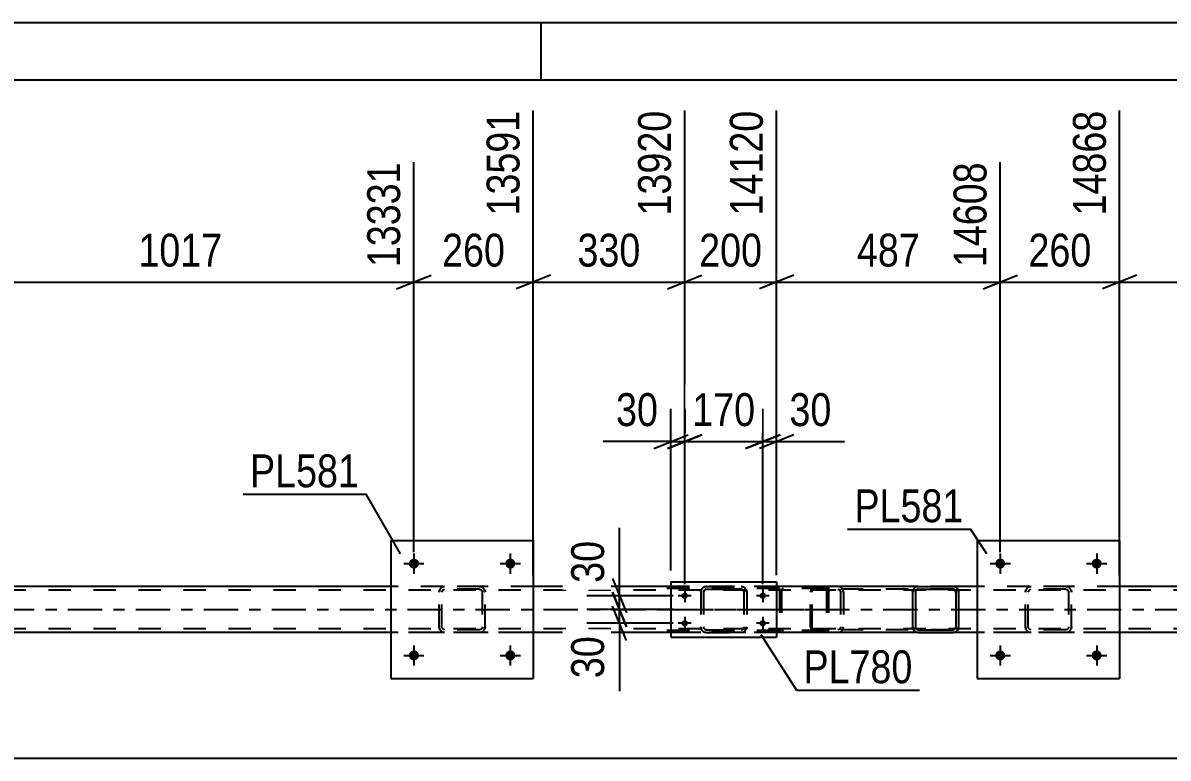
# Model space of a CAD drawing. Header units: millimetres. Extents: x 0 to 841, y 0 to 594.
# Drawn here: x 585.9 to 685.6, y 530 to 594 of the extents above; entities that cross this region are included whole.
import ezdxf

# ---------------------------------------------------------------- set-up
doc = ezdxf.new("R2010")
doc.units = ezdxf.units.MM
doc.linetypes.add('DXK_LINE_DOT2', pattern=[3.9198, 1.9599, -1.9599])
doc.linetypes.add('DXK_LINE_DOT3', pattern=[5.9187, 2.979, -0.9799, 0.9799, -0.9799])
doc.styles.add('Arial Narrow', font='ARIALN.TTF', dxfattribs={"height": 0.2})

# ---------------------------------------------------------------- blocks, each defined once
blk = doc.blocks.new('Unknown-814553173-1135')
at = {"color": 5, "linetype": 'Continuous'}
for p, q in [((841, 594), (0, 594)), ((631, 589), (631, 594)), ((836, 589), (5, 589))]:
    blk.add_line(p, q, dxfattribs=at)
blk = doc.blocks.new('Part-814553173-2901 - 2851')
at = {"color": 2, "linetype": 'Continuous'}
for p, q in [((617.918, 544.899), (579.237, 544.899)), ((642.312, 544.899), (630.318, 544.899)), ((663.842, 544.899), (651.512, 544.899)), ((668.998, 544.899), (666.887, 544.899)), ((720.079, 544.899), (681.398, 544.899)), ((617.918, 540.899), (579.237, 540.899)), ((642.312, 540.899), (630.318, 540.899)), ((668.998, 540.899), (651.512, 540.899)), ((720.079, 540.899), (681.398, 540.899))]:
    blk.add_line(p, q, dxfattribs=at)
at = {"color": 7, "linetype": 'DXK_LINE_DOT2'}
for p, q in [((630.318, 544.899), (617.918, 544.899)), ((651.512, 544.899), (642.312, 544.899)), ((666.887, 544.899), (663.842, 544.899)), ((681.398, 544.899), (668.998, 544.899)), ((750.759, 544.579), (86.693, 544.579)), ((750.759, 541.219), (86.693, 541.219)), ((750.759, 540.899), (107.112, 540.899)), ((630.318, 540.899), (617.918, 540.899)), ((651.512, 540.899), (642.312, 540.899)), ((681.398, 540.899), (668.998, 540.899))]:
    blk.add_line(p, q, dxfattribs=at)
at = {"color": 7, "linetype": 'DXK_LINE_DOT3'}
blk.add_line((86.693, 542.899), (750.759, 542.899), dxfattribs=at)
blk = doc.blocks.new('Part-814553173-3077 - 2851')
at = {"color": 7, "linetype": 'DXK_LINE_DOT2'}
for p, q in [((654.557, 544.759), (654.498, 544.603)), ((654.645, 544.863), (654.557, 544.759)), ((654.749, 544.899), (654.645, 544.863)), ((666.905, 544.899), (654.749, 544.899)), ((656.025, 544.899), (656.025, 544.659)), ((657.032, 544.863), (656.84, 544.899)), ((654.498, 544.603), (654.478, 544.419)), ((654.478, 541.379), (654.478, 544.419)), ((654.613, 544.419), (654.624, 544.511)), ((654.613, 541.379), (654.613, 544.419)), ((654.624, 544.511), (654.653, 544.589)), ((654.653, 544.589), (654.697, 544.641)), ((654.697, 544.641), (654.749, 544.659)), ((666.905, 544.659), (654.749, 544.659)), ((656.84, 544.659), (656.936, 544.641)), ((656.936, 544.641), (657.018, 544.589)), ((657.018, 544.589), (657.072, 544.511)), ((657.072, 544.511), (657.091, 544.419)), ((657.091, 544.419), (657.091, 541.379)), ((657.325, 544.504), (657.304, 544.603)), ((657.343, 544.419), (657.325, 544.504)), ((657.343, 544.419), (657.343, 541.379)), ((654.478, 541.379), (654.498, 541.196)), ((654.498, 541.196), (654.557, 541.04)), ((654.557, 541.04), (654.645, 540.936)), ((654.624, 541.288), (654.613, 541.379)), ((654.653, 541.21), (654.624, 541.288)), ((654.645, 540.936), (654.749, 540.899)), ((654.697, 541.158), (654.653, 541.21)), ((654.749, 541.139), (654.697, 541.158)), ((666.905, 541.139), (654.749, 541.139)), ((666.905, 540.899), (654.749, 540.899)), ((656.025, 540.899), (656.025, 541.139)), ((656.936, 541.158), (656.84, 541.139)), ((656.84, 540.899), (657.032, 540.936)), ((657.018, 541.21), (656.936, 541.158)), ((657.072, 541.288), (657.018, 541.21)), ((657.091, 541.379), (657.072, 541.288)), ((657.304, 541.196), (657.325, 541.295)), ((657.325, 541.295), (657.343, 541.379))]:
    blk.add_line(p, q, dxfattribs=at)
for centre, start, end in [((656.855, 544.404), 23.84941, 68.8059), ((656.855, 541.395), 291.1941, 336.15059)]:
    blk.add_arc(centre, 0.492, start, end, dxfattribs=at)
blk = doc.blocks.new('Part-814553173-2998 - 2851')
at = {"color": 2, "linetype": 'Continuous'}
for p, q in [((668.998, 548.898), (668.998, 536.898)), ((668.998, 548.898), (681.398, 548.898)), ((681.398, 548.898), (681.398, 536.898)), ((668.998, 536.898), (681.398, 536.898))]:
    blk.add_line(p, q, dxfattribs=at)
blk = doc.blocks.new('Part-814553173-2999 - 2851')
at = {"color": 7, "linetype": 'DXK_LINE_DOT2'}
for p, q in [((673.495, 544.862), (673.678, 544.898)), ((673.678, 544.898), (673.495, 544.862)), ((676.718, 544.898), (673.678, 544.898)), ((676.718, 544.898), (676.902, 544.862)), ((676.902, 544.862), (676.718, 544.898)), ((673.198, 544.418), (673.235, 544.602)), ((673.235, 544.602), (673.198, 544.418)), ((673.198, 541.378), (673.198, 544.418)), ((673.438, 544.418), (673.456, 544.51)), ((673.438, 541.378), (673.438, 544.418)), ((673.456, 544.51), (673.509, 544.588)), ((673.509, 544.588), (673.586, 544.64)), ((673.586, 544.64), (673.678, 544.658)), ((676.718, 544.658), (673.678, 544.658)), ((676.718, 544.658), (676.81, 544.64)), ((676.81, 544.64), (676.888, 544.588)), ((676.888, 544.588), (676.94, 544.51)), ((676.94, 544.51), (676.958, 544.418)), ((676.958, 544.418), (676.958, 541.378)), ((677.162, 544.602), (677.198, 544.418)), ((677.198, 544.418), (677.162, 544.602)), ((677.198, 541.378), (677.198, 544.418)), ((673.235, 541.195), (673.198, 541.378)), ((673.198, 541.378), (673.235, 541.195)), ((673.456, 541.287), (673.438, 541.378)), ((673.509, 541.209), (673.456, 541.287)), ((673.678, 540.898), (673.495, 540.935)), ((673.495, 540.935), (673.678, 540.898)), ((673.586, 541.157), (673.509, 541.209)), ((673.678, 541.138), (673.586, 541.157)), ((676.718, 541.138), (673.678, 541.138)), ((676.718, 540.898), (673.678, 540.898)), ((676.81, 541.157), (676.718, 541.138)), ((676.902, 540.935), (676.718, 540.898)), ((676.718, 540.898), (676.902, 540.935)), ((676.888, 541.209), (676.81, 541.157)), ((676.94, 541.287), (676.888, 541.209)), ((676.958, 541.378), (676.94, 541.287)), ((677.198, 541.378), (677.162, 541.195)), ((677.162, 541.195), (677.198, 541.378))]:
    blk.add_line(p, q, dxfattribs=at)
at = {"color": 7, "linetype": 'DXK_LINE_DOT3'}
blk.add_line((675.198, 542.898), (675.198, 542.898), dxfattribs=at)
at = {"color": 7, "linetype": 'DXK_LINE_DOT2'}
for centre, start, end in [((673.678, 544.418), 112.5, 157.5), ((673.678, 544.418), 112.5, 157.5), ((676.718, 544.418), 22.5, 67.5), ((676.718, 544.418), 22.5, 67.5), ((673.678, 541.378), 202.5, 247.5), ((673.678, 541.378), 202.5, 247.5), ((676.718, 541.378), 292.5, 337.5), ((676.718, 541.378), 292.5, 337.5)]:
    blk.add_arc(centre, 0.48, start, end, dxfattribs=at)
blk = doc.blocks.new('Bolt-814553173-2937 - 2851')
at = {"linetype": 'Continuous'}
for points in [[(671.438, 546.899, -1), (670.558, 546.899, -1)], [(679.838, 546.899, -1), (678.958, 546.899, -1)]]:
    blk.add_hatch(color=1, dxfattribs=at).paths.add_polyline_path(points)
at = {"color": 1, "linetype": 'Continuous'}
for p, q in [((670.998, 547.779), (670.998, 546.019)), ((679.398, 547.779), (679.398, 546.019)), ((670.118, 546.899), (671.878, 546.899)), ((678.518, 546.899), (680.278, 546.899))]:
    blk.add_line(p, q, dxfattribs=at)
blk = doc.blocks.new('Bolt-814553173-2938 - 2851')
at = {"linetype": 'Continuous'}
for points in [[(671.438, 538.899, -1), (670.558, 538.899, -1)], [(679.838, 538.899, -1), (678.958, 538.899, -1)]]:
    blk.add_hatch(color=1, dxfattribs=at).paths.add_polyline_path(points)
at = {"color": 1, "linetype": 'Continuous'}
for p, q in [((670.998, 539.779), (670.998, 538.019)), ((679.398, 539.779), (679.398, 538.019)), ((670.118, 538.899), (671.878, 538.899)), ((678.518, 538.899), (680.278, 538.899))]:
    blk.add_line(p, q, dxfattribs=at)
blk = doc.blocks.new('Bolt-814553173-2939 - 2851')
at = {"linetype": 'Continuous'}
for points in [[(620.358, 546.899, -1), (619.478, 546.899, -1)], [(628.758, 546.899, -1), (627.878, 546.899, -1)]]:
    blk.add_hatch(color=1, dxfattribs=at).paths.add_polyline_path(points)
at = {"color": 1, "linetype": 'Continuous'}
for p, q in [((619.918, 547.779), (619.918, 546.019)), ((628.318, 547.779), (628.318, 546.019)), ((619.038, 546.899), (620.798, 546.899)), ((627.438, 546.899), (629.198, 546.899))]:
    blk.add_line(p, q, dxfattribs=at)
blk = doc.blocks.new('Part-814553173-3004 - 2851')
at = {"color": 2, "linetype": 'Continuous'}
for p, q in [((617.918, 548.898), (617.918, 536.898)), ((617.918, 548.898), (630.318, 548.898)), ((630.318, 548.898), (630.318, 536.898)), ((617.918, 536.898), (630.318, 536.898))]:
    blk.add_line(p, q, dxfattribs=at)
blk = doc.blocks.new('Bolt-814553173-2940 - 2851')
at = {"linetype": 'Continuous'}
for points in [[(620.358, 538.899, -1), (619.478, 538.899, -1)], [(628.758, 538.899, -1), (627.878, 538.899, -1)]]:
    blk.add_hatch(color=1, dxfattribs=at).paths.add_polyline_path(points)
at = {"color": 1, "linetype": 'Continuous'}
for p, q in [((619.918, 539.779), (619.918, 538.019)), ((628.318, 539.779), (628.318, 538.019)), ((619.038, 538.899), (620.798, 538.899)), ((627.438, 538.899), (629.198, 538.899))]:
    blk.add_line(p, q, dxfattribs=at)
blk = doc.blocks.new('Part-814553173-3005 - 2851')
at = {"color": 7, "linetype": 'DXK_LINE_DOT2'}
for p, q in [((622.414, 544.862), (622.598, 544.898)), ((622.598, 544.898), (622.414, 544.862)), ((625.638, 544.898), (622.598, 544.898)), ((625.638, 544.898), (625.821, 544.862)), ((625.821, 544.862), (625.638, 544.898)), ((622.118, 544.418), (622.154, 544.602)), ((622.154, 544.602), (622.118, 544.418)), ((622.118, 541.378), (622.118, 544.418)), ((622.358, 544.418), (622.376, 544.51)), ((622.358, 541.378), (622.358, 544.418)), ((622.376, 544.51), (622.428, 544.588)), ((622.428, 544.588), (622.506, 544.64)), ((622.506, 544.64), (622.598, 544.658)), ((625.638, 544.658), (622.598, 544.658)), ((625.638, 544.658), (625.729, 544.64)), ((625.729, 544.64), (625.807, 544.588)), ((625.807, 544.588), (625.859, 544.51)), ((625.859, 544.51), (625.878, 544.418)), ((625.878, 544.418), (625.878, 541.378)), ((626.081, 544.602), (626.118, 544.418)), ((626.118, 544.418), (626.081, 544.602)), ((626.118, 541.378), (626.118, 544.418)), ((622.154, 541.195), (622.118, 541.378)), ((622.118, 541.378), (622.154, 541.195)), ((622.376, 541.287), (622.358, 541.378)), ((622.428, 541.209), (622.376, 541.287)), ((622.598, 540.898), (622.414, 540.935)), ((622.414, 540.935), (622.598, 540.898)), ((622.506, 541.157), (622.428, 541.209)), ((622.598, 541.138), (622.506, 541.157)), ((625.638, 541.138), (622.598, 541.138)), ((625.638, 540.898), (622.598, 540.898)), ((625.729, 541.157), (625.638, 541.138)), ((625.821, 540.935), (625.638, 540.898)), ((625.638, 540.898), (625.821, 540.935)), ((625.807, 541.209), (625.729, 541.157)), ((625.859, 541.287), (625.807, 541.209)), ((625.878, 541.378), (625.859, 541.287)), ((626.118, 541.378), (626.081, 541.195)), ((626.081, 541.195), (626.118, 541.378))]:
    blk.add_line(p, q, dxfattribs=at)
at = {"color": 7, "linetype": 'DXK_LINE_DOT3'}
blk.add_line((624.118, 542.898), (624.118, 542.898), dxfattribs=at)
at = {"color": 7, "linetype": 'DXK_LINE_DOT2'}
for centre, start, end in [((622.598, 544.418), 112.5, 157.5), ((622.598, 544.418), 112.5, 157.5), ((625.638, 544.418), 22.5, 67.5), ((625.638, 544.418), 22.5, 67.5), ((622.598, 541.378), 202.5, 247.5), ((622.598, 541.378), 202.5, 247.5), ((625.638, 541.378), 292.5, 337.5), ((625.638, 541.378), 292.5, 337.5)]:
    blk.add_arc(centre, 0.48, start, end, dxfattribs=at)
blk = doc.blocks.new('Part-814553173-3095 - 2851')
at = {"color": 2, "linetype": 'Continuous'}
for p, q in [((642.312, 545.3), (642.312, 540.5)), ((642.312, 545.3), (651.512, 545.3)), ((651.512, 545.3), (651.512, 540.5)), ((642.312, 540.5), (651.512, 540.5))]:
    blk.add_line(p, q, dxfattribs=at)
blk = doc.blocks.new('Part-814553173-3063 - 2851')
at = {"color": 7, "linetype": 'DXK_LINE_DOT2'}
for p, q in [((655.684, 544.899), (640.356, 544.899)), ((655.684, 544.739), (640.356, 544.739)), ((651.794, 544.702), (651.768, 544.579)), ((651.951, 544.641), (651.988, 544.693)), ((652.109, 544.899), (651.978, 544.875)), ((651.988, 544.693), (652.019, 544.712)), ((652.019, 544.712), (652.044, 544.727)), ((652.044, 544.727), (652.109, 544.739)), ((655.815, 544.875), (655.684, 544.899)), ((655.684, 544.739), (655.75, 544.727)), ((655.75, 544.727), (655.805, 544.693)), ((655.805, 544.693), (655.842, 544.641)), ((656.025, 544.579), (655.999, 544.702)), ((651.768, 544.579), (651.768, 541.219)), ((651.939, 544.579), (651.951, 544.641)), ((651.939, 544.579), (651.939, 541.219)), ((655.842, 544.641), (655.855, 544.579)), ((655.855, 544.579), (655.855, 541.219)), ((656.025, 544.579), (656.025, 541.219)), ((655.684, 541.059), (640.356, 541.059)), ((655.684, 540.899), (640.356, 540.899)), ((651.768, 541.219), (651.794, 541.097)), ((651.951, 541.158), (651.939, 541.219)), ((651.988, 541.106), (651.951, 541.158)), ((651.978, 540.924), (652.109, 540.899)), ((651.988, 541.106), (652.019, 541.087)), ((652.019, 541.087), (652.044, 541.072)), ((652.044, 541.072), (652.109, 541.059)), ((655.75, 541.072), (655.684, 541.059)), ((655.684, 540.899), (655.815, 540.924)), ((655.805, 541.106), (655.75, 541.072)), ((655.842, 541.158), (655.805, 541.106)), ((655.855, 541.219), (655.842, 541.158)), ((655.999, 541.097), (656.025, 541.219))]:
    blk.add_line(p, q, dxfattribs=at)
at = {"color": 7, "linetype": 'DXK_LINE_DOT3'}
blk.add_line((642.143, 542.899), (657.317, 542.899), dxfattribs=at)
at = {"color": 7, "linetype": 'DXK_LINE_DOT2'}
for centre, start, end in [((655.697, 544.566), 24.31996, 69.24168), ((652.096, 541.233), 204.31996, 249.24168), ((655.697, 541.233), 290.75832, 335.68004)]:
    blk.add_arc(centre, 0.331, start, end, dxfattribs=at)
blk = doc.blocks.new('Part-814553173-3096 - 2851')
at = {"color": 7, "linetype": 'DXK_LINE_DOT2'}
for p, q in [((645.208, 544.863), (645.392, 544.9)), ((645.392, 544.9), (645.208, 544.863)), ((645.392, 544.9), (648.432, 544.9)), ((645.392, 544.9), (645.392, 544.9)), ((645.392, 544.9), (648.432, 544.9)), ((648.432, 544.9), (648.432, 544.9)), ((648.432, 544.9), (648.616, 544.863)), ((648.616, 544.863), (648.432, 544.9)), ((644.912, 544.42), (644.949, 544.604)), ((644.949, 544.604), (644.912, 544.42)), ((644.912, 544.42), (644.912, 541.38)), ((645.152, 544.42), (645.17, 544.512)), ((645.17, 544.512), (645.152, 544.42)), ((645.152, 544.42), (645.152, 541.38)), ((645.17, 544.512), (645.222, 544.59)), ((645.222, 544.59), (645.17, 544.512)), ((645.222, 544.59), (645.3, 544.642)), ((645.3, 544.642), (645.222, 544.59)), ((645.3, 544.642), (645.392, 544.66)), ((645.392, 544.66), (645.3, 544.642)), ((645.392, 544.66), (648.432, 544.66)), ((645.392, 544.66), (645.392, 544.66)), ((648.432, 544.66), (645.392, 544.66)), ((648.432, 544.66), (648.432, 544.66)), ((648.432, 544.66), (648.524, 544.642)), ((648.524, 544.642), (648.432, 544.66)), ((648.524, 544.642), (648.602, 544.59)), ((648.602, 544.59), (648.524, 544.642)), ((648.602, 544.59), (648.654, 544.512)), ((648.654, 544.512), (648.602, 544.59)), ((648.654, 544.512), (648.672, 544.42)), ((648.672, 544.42), (648.654, 544.512)), ((648.672, 544.42), (648.672, 541.38)), ((648.875, 544.604), (648.912, 544.42)), ((648.912, 544.42), (648.875, 544.604)), ((648.912, 544.42), (648.912, 541.38)), ((644.949, 541.196), (644.912, 541.38)), ((644.912, 541.38), (644.949, 541.196)), ((645.17, 541.288), (645.152, 541.38)), ((645.152, 541.38), (645.17, 541.288)), ((645.222, 541.21), (645.17, 541.288)), ((645.17, 541.288), (645.222, 541.21)), ((645.392, 540.9), (645.208, 540.937)), ((645.208, 540.936), (645.392, 540.9)), ((645.3, 541.158), (645.222, 541.21)), ((645.222, 541.21), (645.3, 541.158)), ((645.392, 541.14), (645.3, 541.158)), ((645.3, 541.158), (645.392, 541.14)), ((645.392, 541.14), (648.432, 541.14)), ((645.392, 541.14), (645.392, 541.14)), ((645.392, 541.14), (648.432, 541.14)), ((645.392, 540.9), (648.432, 540.9)), ((645.392, 540.9), (645.392, 540.9)), ((645.392, 540.9), (648.432, 540.9)), ((648.524, 541.158), (648.432, 541.14)), ((648.432, 541.14), (648.524, 541.158)), ((648.432, 541.14), (648.432, 541.14)), ((648.616, 540.937), (648.432, 540.9)), ((648.432, 540.9), (648.616, 540.936)), ((648.432, 540.9), (648.432, 540.9)), ((648.602, 541.21), (648.524, 541.158)), ((648.524, 541.158), (648.602, 541.21)), ((648.654, 541.288), (648.602, 541.21)), ((648.602, 541.21), (648.654, 541.288)), ((648.672, 541.38), (648.654, 541.288)), ((648.654, 541.288), (648.672, 541.38)), ((648.912, 541.38), (648.875, 541.196)), ((648.875, 541.196), (648.912, 541.38))]:
    blk.add_line(p, q, dxfattribs=at)
at = {"color": 7, "linetype": 'DXK_LINE_DOT3'}
blk.add_line((646.912, 542.9), (646.912, 542.9), dxfattribs=at)
at = {"color": 7, "linetype": 'DXK_LINE_DOT2'}
for centre, start, end in [((645.392, 544.42), 112.5, 157.5), ((645.392, 544.42), 112.5, 157.5), ((648.432, 544.42), 22.5, 67.5), ((648.432, 544.42), 22.5, 67.5), ((645.392, 541.38), 202.5, 247.5), ((645.392, 541.38), 202.5, 247.5), ((648.432, 541.38), 292.5, 337.5), ((648.432, 541.38), 292.5, 337.5)]:
    blk.add_arc(centre, 0.48, start, end, dxfattribs=at)
blk = doc.blocks.new('Part-814553173-3097 - 2851')
at = {"color": 2, "linetype": 'Continuous'}
for p, q in [((663.845, 544.9), (663.661, 544.863)), ((663.845, 544.9), (666.885, 544.9)), ((663.845, 544.9), (663.845, 544.9)), ((666.885, 544.9), (666.885, 544.9)), ((667.068, 544.863), (666.885, 544.9)), ((663.401, 544.604), (663.365, 544.42)), ((663.365, 544.42), (663.365, 541.38)), ((663.605, 544.42), (663.623, 544.512)), ((663.605, 544.42), (663.605, 541.38)), ((663.623, 544.512), (663.675, 544.59)), ((663.675, 544.59), (663.753, 544.642)), ((663.753, 544.642), (663.845, 544.66)), ((663.845, 544.66), (666.885, 544.66)), ((663.845, 544.66), (663.845, 544.66)), ((666.885, 544.66), (666.885, 544.66)), ((666.885, 544.66), (666.977, 544.642)), ((666.977, 544.642), (667.054, 544.59)), ((667.054, 544.59), (667.106, 544.512)), ((667.106, 544.512), (667.125, 544.42)), ((667.125, 544.42), (667.125, 541.38)), ((667.365, 544.42), (667.328, 544.604)), ((667.365, 544.42), (667.365, 541.38)), ((663.365, 541.38), (663.401, 541.196)), ((663.623, 541.288), (663.605, 541.38)), ((663.675, 541.21), (663.623, 541.288)), ((663.661, 540.936), (663.845, 540.9)), ((663.753, 541.158), (663.675, 541.21)), ((663.845, 541.14), (663.753, 541.158)), ((663.845, 541.14), (666.885, 541.14)), ((663.845, 541.14), (663.845, 541.14)), ((663.845, 540.9), (666.885, 540.9)), ((663.845, 540.9), (663.845, 540.9)), ((666.977, 541.158), (666.885, 541.14)), ((666.885, 541.14), (666.885, 541.14)), ((666.885, 540.9), (667.068, 540.936)), ((666.885, 540.9), (666.885, 540.9)), ((667.054, 541.21), (666.977, 541.158)), ((667.106, 541.288), (667.054, 541.21)), ((667.125, 541.38), (667.106, 541.288)), ((667.328, 541.196), (667.365, 541.38))]:
    blk.add_line(p, q, dxfattribs=at)
at = {"color": 7, "linetype": 'DXK_LINE_DOT2'}
for p, q in [((663.661, 544.863), (663.845, 544.9)), ((663.845, 544.9), (666.885, 544.9)), ((666.885, 544.9), (667.068, 544.863)), ((663.365, 544.42), (663.401, 544.604)), ((663.623, 544.512), (663.605, 544.42)), ((663.675, 544.59), (663.623, 544.512)), ((663.753, 544.642), (663.675, 544.59)), ((663.845, 544.66), (663.753, 544.642)), ((666.885, 544.66), (663.845, 544.66)), ((666.977, 544.642), (666.885, 544.66)), ((667.054, 544.59), (666.977, 544.642)), ((667.106, 544.512), (667.054, 544.59)), ((667.125, 544.42), (667.106, 544.512)), ((667.328, 544.604), (667.365, 544.42)), ((663.401, 541.196), (663.365, 541.38)), ((663.605, 541.38), (663.623, 541.288)), ((663.623, 541.288), (663.675, 541.21)), ((663.845, 540.9), (663.661, 540.937)), ((663.675, 541.21), (663.753, 541.158)), ((663.753, 541.158), (663.845, 541.14)), ((663.845, 541.14), (666.885, 541.14)), ((663.845, 540.9), (666.885, 540.9)), ((666.885, 541.14), (666.977, 541.158)), ((667.068, 540.937), (666.885, 540.9)), ((666.977, 541.158), (667.054, 541.21)), ((667.054, 541.21), (667.106, 541.288)), ((667.106, 541.288), (667.125, 541.38)), ((667.365, 541.38), (667.328, 541.196))]:
    blk.add_line(p, q, dxfattribs=at)
at = {"color": 7, "linetype": 'DXK_LINE_DOT3'}
blk.add_line((665.365, 542.9), (665.365, 542.9), dxfattribs=at)
at = {"color": 2, "linetype": 'Continuous'}
for centre, start, end in [((663.845, 544.42), 112.5, 157.5), ((666.885, 544.42), 22.5, 67.5), ((663.845, 541.38), 202.5, 247.5), ((666.885, 541.38), 292.5, 337.5)]:
    blk.add_arc(centre, 0.48, start, end, dxfattribs=at)
at = {"color": 7, "linetype": 'DXK_LINE_DOT2'}
for centre, start, end in [((663.845, 544.42), 112.5, 157.5), ((666.885, 544.42), 22.5, 67.5), ((663.845, 541.38), 202.5, 247.5), ((666.885, 541.38), 292.5, 337.5)]:
    blk.add_arc(centre, 0.48, start, end, dxfattribs=at)
blk = doc.blocks.new('Bolt-814553173-3099 - 2851')
at = {"linetype": 'Continuous'}
for points in [[(643.512, 543.82, -1), (643.512, 544.38, -1)], [(650.312, 543.82, -1), (650.312, 544.38, -1)], [(643.512, 541.42, -1), (643.512, 541.98, -1)], [(650.312, 541.42, -1), (650.312, 541.98, -1)]]:
    blk.add_hatch(color=1, dxfattribs=at).paths.add_polyline_path(points)
at = {"color": 1, "linetype": 'Continuous'}
for p, q in [((644.072, 544.1), (642.952, 544.1)), ((643.512, 544.66), (643.512, 543.54)), ((650.872, 544.1), (649.752, 544.1)), ((650.312, 544.66), (650.312, 543.54)), ((644.072, 541.7), (642.952, 541.7)), ((643.512, 542.26), (643.512, 541.14)), ((650.872, 541.7), (649.752, 541.7)), ((650.312, 542.26), (650.312, 541.14))]:
    blk.add_line(p, q, dxfattribs=at)
blk = doc.blocks.new('StraightDimension-814553173-13161 - 2851')
at = {"color": 7, "linetype": 'Continuous'}
for p, q in [((579.237, 545.899), (579.237, 586.366)), ((619.918, 547.899), (619.918, 581.866)), ((580.737, 572.025), (577.737, 570.825)), ((618.418, 570.825), (621.418, 572.025)), ((579.237, 571.425), (619.918, 571.425))]:
    blk.add_line(p, q, dxfattribs=at)
at = {"color": 0}
blk.add_wipeout([(603.834, 572.175), (603.834, 576.375), (595.321, 576.375), (595.321, 572.175)], dxfattribs=at)
at = {"color": 3, "style": 'Arial Narrow'}
blk.add_text('1017', height=2.8633, dxfattribs=at).set_placement((595.921, 572.775))
at = {"color": 0, "linetype": 'Continuous'}
blk.add_wipeout([(619.318, 582.466), (615.118, 582.466), (615.118, 572.125), (619.318, 572.125)], dxfattribs=at)
at = {"color": 3, "linetype": 'Continuous', "style": 'Arial Narrow'}
blk.add_text('13331', height=2.8633, rotation=90.00021, dxfattribs=at).set_placement((618.718, 572.725))
blk = doc.blocks.new('StraightDimension-814553173-14150 - 2851')
at = {"color": 7, "linetype": 'Continuous'}
for p, q in [((637.835, 544.1), (637.835, 550.006)), ((637.835, 544.1), (637.835, 550.006)), ((637.235, 545.6), (638.435, 542.6)), ((642.512, 544.1), (634.985, 544.1)), ((638.435, 541.4), (637.235, 544.4)), ((637.835, 542.9), (637.835, 544.1)), ((642.512, 542.9), (634.985, 542.9))]:
    blk.add_line(p, q, dxfattribs=at)
at = {"color": 0}
blk.add_wipeout([(637.085, 549.481), (632.885, 549.481), (632.885, 544.625), (637.085, 544.625)], dxfattribs=at)
at = {"color": 3, "style": 'Arial Narrow'}
blk.add_text('30', height=2.8633, rotation=90.00021, dxfattribs=at).set_placement((636.485, 545.225))
blk = doc.blocks.new('StraightDimension-814553173-3677 - 2851')
at = {"color": 7, "linetype": 'Continuous'}
blk.add_line((86.693, 529.956), (792.679, 529.956), dxfattribs=at)
blk = doc.blocks.new('StraightDimension-814553173-13155 - 2851')
at = {"color": 7, "linetype": 'Continuous'}
for p, q in [((681.398, 545.899), (681.398, 586.366)), ((722.079, 547.899), (722.079, 581.866)), ((682.898, 572.025), (679.898, 570.825)), ((720.579, 570.825), (723.579, 572.025)), ((681.398, 571.425), (722.079, 571.425))]:
    blk.add_line(p, q, dxfattribs=at)
at = {"color": 0}
blk.add_wipeout([(705.995, 572.175), (705.995, 576.375), (697.482, 576.375), (697.482, 572.175)], dxfattribs=at)
at = {"color": 3, "style": 'Arial Narrow'}
blk.add_text('1017', height=2.8633, dxfattribs=at).set_placement((698.082, 572.775))
at = {"color": 0, "linetype": 'Continuous'}
blk.add_wipeout([(721.479, 582.466), (717.279, 582.466), (717.279, 572.125), (721.479, 572.125)], dxfattribs=at)
at = {"color": 3, "linetype": 'Continuous', "style": 'Arial Narrow'}
blk.add_text('15885', height=2.8633, rotation=90.00021, dxfattribs=at).set_placement((720.879, 572.725))
blk = doc.blocks.new('StraightDimension-814553173-13156 - 2851')
at = {"color": 7, "linetype": 'Continuous'}
for p, q in [((681.398, 545.899), (681.398, 586.366)), ((670.998, 547.899), (670.998, 581.866)), ((669.498, 570.825), (672.498, 572.025)), ((682.898, 572.025), (679.898, 570.825)), ((670.998, 571.425), (681.398, 571.425))]:
    blk.add_line(p, q, dxfattribs=at)
at = {"color": 0}
blk.add_wipeout([(679.54, 572.175), (679.54, 576.375), (672.856, 576.375), (672.856, 572.175)], dxfattribs=at)
at = {"color": 3, "style": 'Arial Narrow'}
blk.add_text('260', height=2.8633, dxfattribs=at).set_placement((673.456, 572.775))
at = {"color": 0, "linetype": 'Continuous'}
blk.add_wipeout([(680.798, 586.966), (676.598, 586.966), (676.598, 576.625), (680.798, 576.625)], dxfattribs=at)
at = {"color": 3, "linetype": 'Continuous', "style": 'Arial Narrow'}
blk.add_text('14868', height=2.8633, rotation=90.00021, dxfattribs=at).set_placement((680.198, 577.225))
blk = doc.blocks.new('StraightDimension-814553173-13157 - 2851')
at = {"color": 7, "linetype": 'Continuous'}
for p, q in [((651.512, 545.899), (651.512, 586.366)), ((670.998, 547.899), (670.998, 581.866)), ((653.012, 572.025), (650.012, 570.825)), ((669.498, 570.825), (672.498, 572.025)), ((651.512, 571.425), (670.998, 571.425))]:
    blk.add_line(p, q, dxfattribs=at)
at = {"color": 0}
blk.add_wipeout([(664.597, 572.175), (664.597, 576.375), (657.913, 576.375), (657.913, 572.175)], dxfattribs=at)
at = {"color": 3, "style": 'Arial Narrow'}
blk.add_text('487', height=2.8633, dxfattribs=at).set_placement((658.513, 572.775))
at = {"color": 0, "linetype": 'Continuous'}
blk.add_wipeout([(670.398, 582.466), (666.198, 582.466), (666.198, 572.125), (670.398, 572.125)], dxfattribs=at)
at = {"color": 3, "linetype": 'Continuous', "style": 'Arial Narrow'}
blk.add_text('14608', height=2.8633, rotation=90.00021, dxfattribs=at).set_placement((669.798, 572.725))
blk = doc.blocks.new('StraightDimension-814553173-13158 - 2851')
at = {"color": 7, "linetype": 'Continuous'}
for p, q in [((643.512, 545.1), (643.512, 586.366)), ((651.512, 545.899), (651.512, 586.366)), ((642.012, 570.825), (645.012, 572.025)), ((653.012, 572.025), (650.012, 570.825)), ((643.512, 571.425), (651.512, 571.425))]:
    blk.add_line(p, q, dxfattribs=at)
at = {"color": 0}
blk.add_wipeout([(650.854, 572.175), (650.854, 576.375), (644.17, 576.375), (644.17, 572.175)], dxfattribs=at)
at = {"color": 3, "style": 'Arial Narrow'}
blk.add_text('200', height=2.8633, dxfattribs=at).set_placement((644.77, 572.775))
at = {"color": 0, "linetype": 'Continuous'}
blk.add_wipeout([(650.912, 586.966), (646.712, 586.966), (646.712, 576.625), (650.912, 576.625)], dxfattribs=at)
at = {"color": 3, "linetype": 'Continuous', "style": 'Arial Narrow'}
blk.add_text('14120', height=2.8633, rotation=90.00021, dxfattribs=at).set_placement((650.312, 577.225))
blk = doc.blocks.new('StraightDimension-814553173-13159 - 2851')
at = {"color": 7, "linetype": 'Continuous'}
for p, q in [((630.318, 545.899), (630.318, 586.366)), ((643.512, 545.1), (643.512, 586.366)), ((631.818, 572.025), (628.818, 570.825)), ((642.012, 570.825), (645.012, 572.025)), ((630.318, 571.425), (643.512, 571.425))]:
    blk.add_line(p, q, dxfattribs=at)
at = {"color": 0}
blk.add_wipeout([(640.257, 572.175), (640.257, 576.375), (633.573, 576.375), (633.573, 572.175)], dxfattribs=at)
at = {"color": 3, "style": 'Arial Narrow'}
blk.add_text('330', height=2.8633, dxfattribs=at).set_placement((634.173, 572.775))
at = {"color": 0, "linetype": 'Continuous'}
blk.add_wipeout([(642.912, 586.966), (638.712, 586.966), (638.712, 576.625), (642.912, 576.625)], dxfattribs=at)
at = {"color": 3, "linetype": 'Continuous', "style": 'Arial Narrow'}
blk.add_text('13920', height=2.8633, rotation=90.00021, dxfattribs=at).set_placement((642.312, 577.225))
blk = doc.blocks.new('StraightDimension-814553173-13160 - 2851')
at = {"color": 7, "linetype": 'Continuous'}
for p, q in [((630.318, 545.899), (630.318, 586.366)), ((619.918, 547.899), (619.918, 581.866)), ((618.418, 570.825), (621.418, 572.025)), ((631.818, 572.025), (628.818, 570.825)), ((619.918, 571.425), (630.318, 571.425))]:
    blk.add_line(p, q, dxfattribs=at)
at = {"color": 0}
blk.add_wipeout([(628.46, 572.175), (628.46, 576.375), (621.775, 576.375), (621.775, 572.175)], dxfattribs=at)
at = {"color": 3, "style": 'Arial Narrow'}
blk.add_text('260', height=2.8633, dxfattribs=at).set_placement((622.375, 572.775))
at = {"color": 0, "linetype": 'Continuous'}
blk.add_wipeout([(629.718, 586.966), (625.518, 586.966), (625.518, 576.625), (629.718, 576.625)], dxfattribs=at)
at = {"color": 3, "linetype": 'Continuous', "style": 'Arial Narrow'}
blk.add_text('13591', height=2.8633, rotation=90.00021, dxfattribs=at).set_placement((629.118, 577.225))
blk = doc.blocks.new('StraightDimension-814553173-14118 - 2851')
at = {"color": 7, "linetype": 'Continuous'}
for p, q in [((650.312, 545.1), (650.312, 560.38)), ((651.512, 546.3), (651.512, 560.38)), ((648.812, 556.93), (651.812, 558.13)), ((653.012, 558.13), (650.012, 556.93)), ((650.312, 557.53), (651.512, 557.53)), ((651.512, 557.53), (657.418, 557.53)), ((651.512, 557.53), (657.418, 557.53))]:
    blk.add_line(p, q, dxfattribs=at)
at = {"color": 0}
blk.add_wipeout([(656.893, 558.28), (656.893, 562.48), (652.037, 562.48), (652.037, 558.28)], dxfattribs=at)
at = {"color": 3, "style": 'Arial Narrow'}
blk.add_text('30', height=2.8633, dxfattribs=at).set_placement((652.637, 558.88))
blk = doc.blocks.new('StraightDimension-814553173-14119 - 2851')
at = {"color": 7, "linetype": 'Continuous'}
for p, q in [((643.512, 545.1), (643.512, 560.38)), ((650.312, 545.1), (650.312, 560.38)), ((642.012, 556.93), (645.012, 558.13)), ((651.812, 558.13), (648.812, 556.93)), ((643.512, 557.53), (650.312, 557.53))]:
    blk.add_line(p, q, dxfattribs=at)
at = {"color": 0}
blk.add_wipeout([(650.254, 558.28), (650.254, 562.48), (643.57, 562.48), (643.57, 558.28)], dxfattribs=at)
at = {"color": 3, "style": 'Arial Narrow'}
blk.add_text('170', height=2.8633, dxfattribs=at).set_placement((644.17, 558.88))
blk = doc.blocks.new('StraightDimension-814553173-14120 - 2851')
at = {"color": 7, "linetype": 'Continuous'}
for p, q in [((642.312, 546.3), (642.312, 560.38)), ((643.512, 545.1), (643.512, 560.38)), ((640.812, 556.93), (643.812, 558.13)), ((645.012, 558.13), (642.012, 556.93)), ((642.312, 557.53), (636.406, 557.53)), ((642.312, 557.53), (636.406, 557.53)), ((642.312, 557.53), (643.512, 557.53))]:
    blk.add_line(p, q, dxfattribs=at)
at = {"color": 0}
blk.add_wipeout([(641.787, 558.28), (641.787, 562.48), (636.931, 562.48), (636.931, 558.28)], dxfattribs=at)
at = {"color": 3, "style": 'Arial Narrow'}
blk.add_text('30', height=2.8633, dxfattribs=at).set_placement((637.531, 558.88))
blk = doc.blocks.new('StraightDimension-814553173-14151 - 2851')
at = {"color": 7, "linetype": 'Continuous'}
for p, q in [((637.235, 544.4), (638.435, 541.4)), ((642.512, 542.9), (634.985, 542.9)), ((638.435, 540.2), (637.235, 543.2)), ((637.835, 541.7), (637.835, 542.9)), ((642.512, 541.7), (634.985, 541.7)), ((637.835, 541.7), (637.835, 535.794)), ((637.835, 541.7), (637.835, 535.794))]:
    blk.add_line(p, q, dxfattribs=at)
at = {"color": 0}
blk.add_wipeout([(637.085, 541.175), (632.885, 541.175), (632.885, 536.319), (637.085, 536.319)], dxfattribs=at)
at = {"color": 3, "style": 'Arial Narrow'}
blk.add_text('30', height=2.8633, rotation=90.00021, dxfattribs=at).set_placement((636.485, 536.919))
blk = doc.blocks.new('Mark-814553173-2994 - 2851')
at = {"color": 30, "linetype": 'Continuous'}
for p in [(657.698, 549.904), (669.828, 547.75)]:
    blk.add_line(p, (668.401, 549.904), dxfattribs=at)
at = {"color": 0}
blk.add_wipeout([(667.801, 550.504), (667.801, 553.504), (658.298, 553.504), (658.298, 550.504)], dxfattribs=at)
blk.add_wipeout([(667.801, 550.504), (667.801, 553.504), (658.298, 553.504), (658.298, 550.504)], dxfattribs=at)
at = {"color": 3, "style": 'Arial Narrow'}
blk.add_text('PL581', height=2.8633, dxfattribs=at).set_placement((658.298, 550.504))
blk = doc.blocks.new('Mark-814553173-3000 - 2851')
at = {"color": 30, "linetype": 'Continuous'}
for p in [(605.044, 552.946), (618.748, 547.75)]:
    blk.add_line(p, (615.748, 552.946), dxfattribs=at)
at = {"color": 0}
blk.add_wipeout([(615.148, 553.546), (615.148, 556.546), (605.644, 556.546), (605.644, 553.546)], dxfattribs=at)
blk.add_wipeout([(615.148, 553.546), (615.148, 556.546), (605.644, 556.546), (605.644, 553.546)], dxfattribs=at)
at = {"color": 3, "style": 'Arial Narrow'}
blk.add_text('PL581', height=2.8633, dxfattribs=at).set_placement((605.644, 553.546))
blk = doc.blocks.new('Mark-814553173-3091 - 2851')
at = {"color": 30, "linetype": 'Continuous'}
for p, q in [((650.134, 540.712), (653.258, 535.878)), ((653.258, 535.878), (663.961, 535.878))]:
    blk.add_line(p, q, dxfattribs=at)
at = {"color": 0}
blk.add_wipeout([(663.361, 536.478), (663.361, 539.478), (653.858, 539.478), (653.858, 536.478)], dxfattribs=at)
blk.add_wipeout([(663.361, 536.478), (663.361, 539.478), (653.858, 539.478), (653.858, 536.478)], dxfattribs=at)
at = {"color": 3, "style": 'Arial Narrow'}
blk.add_text('PL780', height=2.8633, dxfattribs=at).set_placement((653.858, 536.478))

msp = doc.modelspace()

# ---------------------------------------------------------------- block references
for name in ['Unknown-814553173-1135', 'Part-814553173-3004 - 2851', 'Part-814553173-2998 - 2851', 'Bolt-814553173-2939 - 2851', 'Bolt-814553173-2937 - 2851', 'Part-814553173-2901 - 2851', 'Part-814553173-3005 - 2851', 'Part-814553173-3063 - 2851', 'Part-814553173-3095 - 2851', 'Part-814553173-3096 - 2851', 'Part-814553173-3077 - 2851', 'Part-814553173-3097 - 2851', 'Part-814553173-2999 - 2851', 'Bolt-814553173-3099 - 2851', 'Bolt-814553173-2940 - 2851', 'Bolt-814553173-2938 - 2851']:
    msp.add_blockref(name, (0, 0))

# ---------------------------------------------------------------- next in the draw order: block references
for name in ['StraightDimension-814553173-13161 - 2851', 'StraightDimension-814553173-13155 - 2851', 'StraightDimension-814553173-14150 - 2851', 'StraightDimension-814553173-3677 - 2851']:
    msp.add_blockref(name, (0, 0))

# ---------------------------------------------------------------- next in the draw order: block references
for name in ['StraightDimension-814553173-13156 - 2851', 'StraightDimension-814553173-14151 - 2851', 'Mark-814553173-3091 - 2851']:
    msp.add_blockref(name, (0, 0))

# ---------------------------------------------------------------- next in the draw order: block references
msp.add_blockref('StraightDimension-814553173-13157 - 2851', (0, 0))

# ---------------------------------------------------------------- next in the draw order: block references
msp.add_blockref('StraightDimension-814553173-13158 - 2851', (0, 0))

# ---------------------------------------------------------------- next in the draw order: block references
for name in ['StraightDimension-814553173-13159 - 2851', 'StraightDimension-814553173-14118 - 2851']:
    msp.add_blockref(name, (0, 0))

# ---------------------------------------------------------------- next in the draw order: block references
for name in ['StraightDimension-814553173-13160 - 2851', 'StraightDimension-814553173-14119 - 2851', 'Mark-814553173-2994 - 2851']:
    msp.add_blockref(name, (0, 0))

# ---------------------------------------------------------------- next in the draw order: block references
for name in ['StraightDimension-814553173-14120 - 2851', 'Mark-814553173-3000 - 2851']:
    msp.add_blockref(name, (0, 0))

doc.saveas('drawing.dxf')
